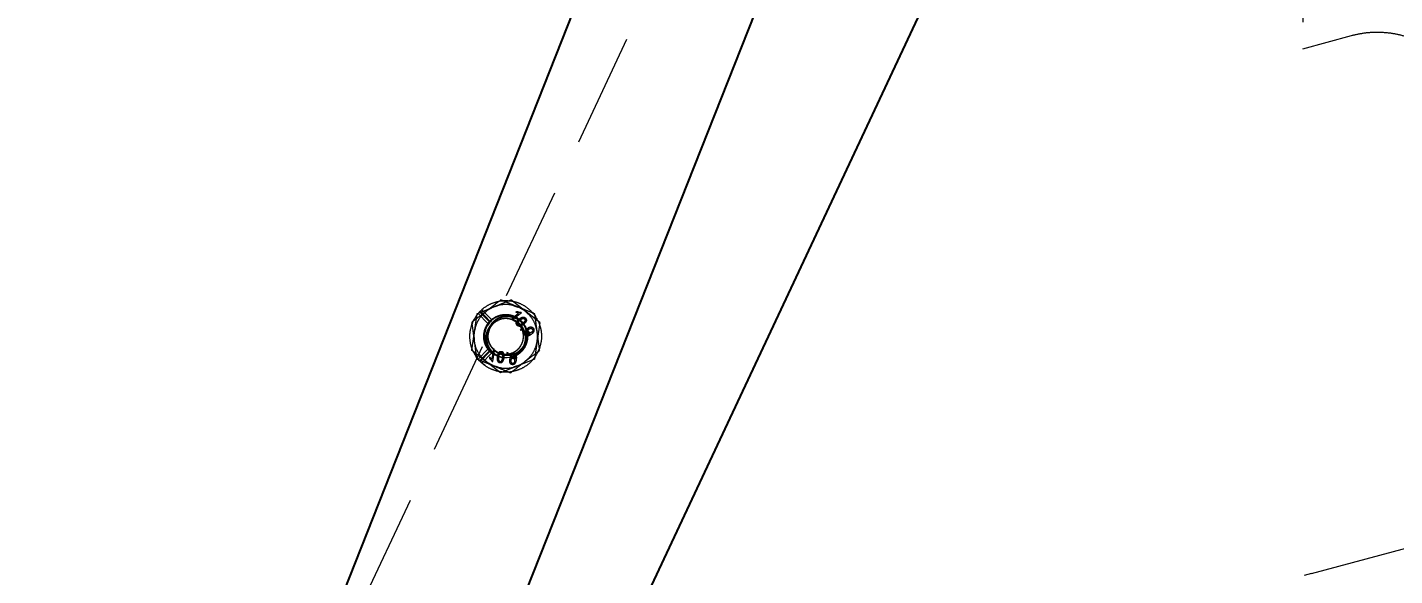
# Model space of a CAD drawing. Header units: millimetres. Extents: x 861 to 27901, y 673 to 17923.
# Drawn here: x 11227 to 11738, y 5999 to 6204 of the extents above; entities that cross this region are included whole.
import ezdxf

# ---------------------------------------------------------------- set-up
doc = ezdxf.new("R2010")
doc.units = ezdxf.units.MM
doc.header["$LTSCALE"] = 33.3
doc.linetypes.add('HIDDEN', pattern=[1.905, 1.27, -0.635])
doc.layers.add('CAPA_1', color=7, linetype='Continuous')
doc.styles.add('SLDTEXTSTYLE0', font='TXT', dxfattribs={"width": 0.75})
doc.dimstyles.new('SLDDIMSTYLE0', dxfattribs={"dimtxt": 66.6, "dimasz": 66.6, "dimexe": 0, "dimexo": 0.0625, "dimgap": 16.65, "dimtad": 2, "dimdec": 0, "dimlfac": 1.261261, "dimrnd": 1e-09, "dimzin": 12, "dimdsep": 46, "dimtxsty": 'SLDTEXTSTYLE0', "dimsah": 1, "dimcen": 0.09, "dimadec": 0, "dimazin": 3, "dimtfac": 1, "dimtdec": 0, "dimtofl": 0, "dimtmove": 0, "dimatfit": 3, "dimfxl": 1, "dimfrac": 2, "dimtolj": 1, "dimtzin": 12, "dimarcsym": 0})

# ---------------------------------------------------------------- blocks, each defined once
blk = doc.blocks.new('_D_13')
at = {"layer": 'CAPA_1', "transparency": 16777216}
for p, q in [((9823.17, 6912.25), (14695.32, 6912.25)), ((14662.02, 6912.25), (14662.02, 5357.98)), ((14240.18, 5357.98), (14695.32, 5357.98))]:
    blk.add_line(p, q, dxfattribs=at)
for points in [[(14662.02, 6912.25), (14651.77, 6845.65), (14672.27, 6845.65)], [(14662.02, 5357.98), (14672.27, 5424.58), (14651.77, 5424.58)]]:
    blk.add_solid(points, dxfattribs=at)
at = {"layer": 'CAPA_1', "transparency": 16777216, "insert": (14576.17, 6036.69), "char_height": 66.6, "attachment_point": 1, "rotation": 90, "style": 'SLDTEXTSTYLE0'}
blk.add_mtext('1960', dxfattribs=at)

msp = doc.modelspace()

# ---------------------------------------------------------------- linework, layer by layer
at = {"color": 7, "linetype": 'Continuous', "lineweight": 25}
for p, q in [((11596.3, 6626.54), (11245.93, 5741.55)), ((11304.91, 5718.2), (11521.36, 6264.93)), ((11340.31, 5739.28), (11564.5, 6216.49))]:
    msp.add_line(p, q, dxfattribs=at)
at = {"color": 1, "linetype": 'HIDDEN', "lineweight": 18}
for p, q in [((11478.39, 6256.94), (11297.77, 5872.48)), ((11704.14, 6248.31), (11704.14, 6196.09)), ((11704.14, 6196.09), (11722.4, 6201.04)), ((11395.42, 6097.1), (11408.16, 6102.24)), ((11403.76, 6101.79), (11405.56, 6101.96)), ((11403.86, 6101.82), (11405.09, 6101.98)), ((11418.98, 6093.78), (11408.16, 6102.24)), ((11395.42, 6097.1), (11393.51, 6083.5)), ((11396.49, 6097.82), (11395.96, 6097.21)), ((11399.62, 6093.46), (11395.96, 6097.21)), ((11396.49, 6097.82), (11396.11, 6097.33)), ((11400.13, 6094.09), (11396.49, 6097.82)), ((11397.02, 6097.75), (11396.72, 6098.06)), ((11400.35, 6094.34), (11397.02, 6097.75)), ((11397.77, 6098.95), (11397.3, 6098.61)), ((11397.3, 6098.61), (11400.94, 6094.89)), ((11399.04, 6098.1), (11397.93, 6097.01)), ((11401.79, 6099.67), (11400.38, 6098.88)), ((11401.79, 6099.67), (11403.23, 6100.04)), ((11408.56, 6095.37), (11411.08, 6097.31)), ((11412.11, 6097.44), (11408.88, 6094.96)), ((11409.34, 6100.02), (11410.83, 6099.6)), ((11410.03, 6097.69), (11410.41, 6097.98)), ((11411.08, 6097.31), (11410.03, 6097.69)), ((11411.9, 6097.71), (11412.11, 6097.44)), ((11413.57, 6098.01), (11414.61, 6096.95)), ((11416.08, 6097.65), (11417.23, 6096.27)), ((11416.46, 6097.29), (11417.22, 6096.3)), ((11393.5, 6092.53), (11393.9, 6093.79)), ((11393.64, 6093.16), (11394.12, 6094.32)), ((11394, 6094.04), (11394.45, 6094.85)), ((11394.86, 6091.74), (11394.46, 6090.3)), ((11400.48, 6094.44), (11400.35, 6094.34)), ((11400.94, 6094.89), (11401.07, 6094.98)), ((11403.7, 6094.76), (11403.85, 6094.84)), ((11408.88, 6094.96), (11408.56, 6095.37)), ((11418.98, 6093.78), (11417.06, 6080.18)), ((11417.64, 6091.65), (11418.03, 6090.15)), ((11394.84, 6085.63), (11394.45, 6087.14)), ((11399.71, 6087.51), (11399.67, 6087.66)), ((11411.75, 6091.23), (11412.16, 6091.55)), ((11412.07, 6090.82), (11411.75, 6091.23)), ((11412.48, 6091.14), (11412.07, 6090.82)), ((11412.16, 6091.55), (11412.48, 6091.14)), ((11413.36, 6090.76), (11413.72, 6090.38)), ((11413.92, 6086.82), (11414.09, 6087.53)), ((11415.28, 6089.67), (11415.36, 6089.73)), ((11418.02, 6086.98), (11417.62, 6085.55)), ((11404.32, 6075.04), (11393.51, 6083.5)), ((11399.62, 6083.82), (11395.96, 6080.07)), ((11400.13, 6083.19), (11396.49, 6079.47)), ((11400.35, 6082.95), (11396.72, 6079.23)), ((11397.3, 6078.67), (11400.94, 6082.4)), ((11399.42, 6084.15), (11400.13, 6083.19)), ((11399.62, 6083.82), (11400.13, 6083.19)), ((11400.48, 6082.84), (11399.86, 6083.56)), ((11400.35, 6082.95), (11400.94, 6082.4)), ((11401.22, 6084.32), (11400.78, 6084.91)), ((11400.94, 6082.4), (11401.26, 6082.18)), ((11401.53, 6083.3), (11401.09, 6080.16)), ((11401.93, 6083.76), (11401.34, 6084.28)), ((11402.3, 6083.29), (11401.41, 6084.21)), ((11401.48, 6079.19), (11402.05, 6083.23)), ((11402.05, 6083.23), (11401.53, 6083.3)), ((11402.3, 6083.29), (11401.92, 6083.63)), ((11406.7, 6082.57), (11406.63, 6082.05)), ((11407.22, 6082.5), (11406.7, 6082.57)), ((11407.15, 6081.98), (11407.22, 6082.5)), ((11407.91, 6081.4), (11408.42, 6081.27)), ((11411.04, 6082.34), (11411.61, 6082.86)), ((11418.68, 6083.74), (11418.04, 6082.44)), ((11418.84, 6084.12), (11418.37, 6082.97)), ((11418.96, 6084.65), (11418.77, 6083.94)), ((11396.49, 6079.47), (11395.13, 6081.23)), ((11395.96, 6080.07), (11395.26, 6080.98)), ((11395.86, 6080.28), (11396.79, 6079.17)), ((11396.49, 6079.47), (11395.96, 6080.07)), ((11396.72, 6079.23), (11397.3, 6078.67)), ((11398.39, 6077.87), (11397.3, 6078.67)), ((11398.91, 6079.27), (11397.87, 6080.34)), ((11400.24, 6080.88), (11400.18, 6080.41)), ((11401.09, 6080.16), (11400.24, 6080.88)), ((11401.15, 6079.24), (11401.48, 6079.19)), ((11403.14, 6077.26), (11401.65, 6077.68)), ((11417.06, 6080.18), (11404.32, 6075.04)), ((11410.69, 6077.61), (11409.25, 6077.24)), ((11409.81, 6080.27), (11409.79, 6080.17)), ((11414.55, 6080.27), (11413.44, 6079.19)), ((11408.95, 6075.57), (11407.13, 6075.31)), ((11408.62, 6075.47), (11407.39, 6075.3)), ((11707.43, 6000.04), (11771.76, 6017.27)), ((11707.43, 6000.04), (11704.62, 5999.28)), ((11707.43, 6000.04), (11707.43, 6000.04))]:
    msp.add_line(p, q, dxfattribs=at)
msp.add_arc((11406.24, 6088.64), 7.93, 37.5876, 307.5876, dxfattribs=at)
for points in [[(11722.4, 6201.04), (11723.95, 6201.4), (11727.06, 6202.12), (11731.85, 6202.42), (11736.63, 6202.12), (11741.34, 6201.2), (11745.88, 6199.67), (11750.19, 6197.55), (11754.18, 6194.89), (11757.78, 6191.74), (11760.95, 6188.14), (11763.61, 6184.15), (11765.76, 6179.86), (11766.71, 6176.81), (11767.18, 6175.29)], [(11405.09, 6101.98), (11406.16, 6102), (11408.29, 6102.03), (11411.39, 6101.12), (11414.22, 6099.59), (11415.71, 6098.06), (11416.46, 6097.29)], [(11394.12, 6094.32), (11394.63, 6095.25), (11395.67, 6097.12), (11398.01, 6099.34), (11400.75, 6101.03), (11402.82, 6101.55), (11403.86, 6101.82)], [(11398.99, 6098.07), (11398.21, 6097.37), (11396.66, 6095.98), (11395.14, 6093.22), (11394.27, 6090.19), (11394.39, 6088.11), (11394.45, 6087.07)], [(11399.62, 6083.82), (11399.33, 6084.26), (11398.76, 6085.14), (11398.25, 6086.64), (11398.01, 6088.2), (11398.08, 6089.78), (11398.45, 6091.32), (11399.1, 6092.76), (11400.02, 6094.04), (11401.16, 6095.13), (11402.49, 6095.98), (11403.96, 6096.56), (11405.51, 6096.85), (11407.09, 6096.84), (11408.64, 6096.52), (11410.1, 6095.92), (11411.42, 6095.05), (11412.55, 6093.94), (11413.44, 6092.64), (11414.08, 6091.2), (11414.42, 6089.65), (11414.46, 6088.07), (11414.2, 6086.52), (11413.65, 6085.04), (11412.83, 6083.69), (11411.76, 6082.52), (11410.49, 6081.58), (11409.07, 6080.9), (11407.54, 6080.5), (11405.96, 6080.41), (11404.39, 6080.61), (11402.9, 6081.11), (11401.51, 6081.88), (11400.74, 6082.59), (11400.35, 6082.95)], [(11410.77, 6099.64), (11409.78, 6099.96), (11407.8, 6100.61), (11404.65, 6100.55), (11401.6, 6099.78), (11399.86, 6098.64), (11398.99, 6098.07)], [(11418.03, 6090.21), (11417.81, 6091.23), (11417.38, 6093.27), (11415.76, 6095.97), (11413.57, 6098.23), (11411.7, 6099.17), (11410.77, 6099.64)], [(11395.26, 6080.98), (11394.71, 6081.89), (11393.61, 6083.72), (11392.86, 6086.86), (11392.77, 6090.08), (11393.35, 6092.14), (11393.64, 6093.16)], [(11400.98, 6084.59), (11400.53, 6085.34), (11399.62, 6086.84), (11399.49, 6089.53), (11400.33, 6092.04), (11402.08, 6094.04), (11404.47, 6095.22), (11407.12, 6095.4), (11409.64, 6094.55), (11411.64, 6092.8), (11412.82, 6090.42), (11413, 6087.76), (11412.15, 6085.24), (11410.4, 6083.24), (11408.01, 6082.06), (11405.37, 6081.89), (11402.81, 6082.71), (11401.59, 6083.96), (11400.98, 6084.59)], [(11412.52, 6093.48), (11412.82, 6093.05), (11413.4, 6092.19), (11413.94, 6090.72), (11414.2, 6089.18), (11414.15, 6087.61), (11413.8, 6086.09), (11413.15, 6084.67), (11412.26, 6083.38), (11411.47, 6082.7), (11411.08, 6082.36)], [(11412.52, 6093.48), (11412.82, 6093.05), (11413.41, 6092.19), (11413.94, 6090.71), (11414.22, 6089.16), (11414.14, 6088.12), (11414.1, 6087.6)], [(11417.22, 6096.3), (11417.77, 6095.39), (11418.87, 6093.56), (11419.62, 6090.42), (11419.71, 6087.2), (11419.13, 6085.15), (11418.84, 6084.12)], [(11401.71, 6077.65), (11400.78, 6078.12), (11398.92, 6079.05), (11396.72, 6081.31), (11395.1, 6084.01), (11394.67, 6086.05), (11394.45, 6087.07)], [(11400.98, 6084.59), (11400.73, 6084.95), (11400.24, 6085.67), (11399.79, 6086.91), (11399.56, 6088.21), (11399.62, 6089.08), (11399.66, 6089.51)], [(11413.49, 6079.22), (11414.27, 6079.91), (11415.82, 6081.3), (11417.35, 6084.06), (11418.21, 6087.09), (11418.09, 6089.17), (11418.03, 6090.21)], [(11418.37, 6082.97), (11417.85, 6082.03), (11416.81, 6080.17), (11414.47, 6077.94), (11411.73, 6076.25), (11409.66, 6075.73), (11408.62, 6075.47)], [(11407.39, 6075.3), (11406.41, 6075.28), (11404.45, 6075.24), (11401.59, 6075.99), (11398.92, 6077.27), (11397.46, 6078.57), (11396.72, 6079.23)], [(11401.71, 6077.65), (11402.7, 6077.32), (11404.68, 6076.68), (11407.83, 6076.73), (11410.88, 6077.5), (11412.62, 6078.65), (11413.49, 6079.22)]]:
    msp.add_open_spline(points, degree=3, dxfattribs=at)
for points, knots in [([(11404.43, 6102.25), (11403.48, 6101.52), (11401.69, 6100.15), (11399.85, 6098.73), (11398.99, 6098.07)], [0, 0, 0, 0, 0.532771, 1, 1, 1, 1]), ([(11410.77, 6099.64), (11409.77, 6100.05), (11407.62, 6100.94), (11405.54, 6101.8), (11404.43, 6102.25)], [0, 0, 0, 0, 0.467229, 1, 1, 1, 1]), ([(11398.99, 6098.07), (11398.12, 6097.4), (11396.28, 6095.98), (11394.5, 6094.61), (11393.54, 6093.88)], [0, 0, 0, 0, 0.467229, 1, 1, 1, 1]), ([(11410.41, 6097.98), (11410.65, 6097.88), (11411.13, 6097.67), (11411.65, 6097.7), (11411.9, 6097.71)], [0, 0, 0, 0, 0.5008657, 1, 1, 1, 1]), ([(11417.12, 6097.02), (11416.01, 6097.48), (11413.93, 6098.33), (11411.78, 6099.22), (11410.77, 6099.64)], [0, 0, 0, 0, 0.532771, 1, 1, 1, 1]), ([(11418.03, 6090.21), (11417.89, 6091.29), (11417.58, 6093.6), (11417.28, 6095.83), (11417.12, 6097.02)], [0, 0, 0, 0, 0.467229, 1, 1, 1, 1]), ([(11393.54, 6093.88), (11393.7, 6092.69), (11394, 6090.45), (11394.31, 6088.15), (11394.45, 6087.07)], [0, 0, 0, 0, 0.532771, 1, 1, 1, 1]), ([(11403, 6081.4), (11402.25, 6081.91), (11400.98, 6082.76), (11399.63, 6084.7), (11398.88, 6086.88), (11398.89, 6089.44), (11399.8, 6091.83), (11401.35, 6093.73), (11402.77, 6094.34), (11403.41, 6094.61)], [0, 0, 0, 0, 0.1631928, 0.2723545, 0.4212859, 0.5730628, 0.7238145, 0.8765459, 1, 1, 1, 1]), ([(11402.24, 6093.94), (11401.86, 6093.67), (11401.11, 6093.12), (11400.04, 6091.82), (11399.24, 6090.07), (11398.97, 6087.93), (11399.33, 6085.85), (11400.24, 6083.95), (11401.66, 6082.39), (11403.34, 6081.29), (11404.57, 6080.95), (11405.13, 6080.79)], [0, 0, 0, 0, 0.081677, 0.161349, 0.291035, 0.413148, 0.534221, 0.654765, 0.776346, 0.898839, 1, 1, 1, 1]), ([(11410.94, 6095.03), (11410.12, 6095.44), (11408.76, 6096.12), (11406.4, 6096.33), (11404.14, 6095.91), (11401.92, 6094.64), (11400.31, 6092.67), (11399.47, 6090.68), (11399.58, 6089.44), (11399.62, 6089.05)], [0, 0, 0, 0, 0.172479, 0.287853, 0.445259, 0.605673, 0.765003, 0.926425, 1, 1, 1, 1]), ([(11399.66, 6089.51), (11399.71, 6089.98), (11399.81, 6090.9), (11400.42, 6092.46), (11401.54, 6094.03), (11403.28, 6095.32), (11405.26, 6096.03), (11407.36, 6096.17), (11409.41, 6095.71), (11411.2, 6094.79), (11412.11, 6093.89), (11412.52, 6093.48)], [0, 0, 0, 0, 0.081677, 0.16135, 0.291036, 0.413148, 0.534221, 0.654765, 0.776346, 0.898839, 1, 1, 1, 1]), ([(11400.98, 6084.59), (11401.17, 6084.36), (11401.66, 6083.77), (11402.37, 6083.22), (11403.02, 6082.83), (11403.48, 6082.59), (11404.06, 6082.36), (11404.5, 6082.23), (11404.74, 6082.17), (11404.74, 6082.17), (11404.74, 6082.17), (11404.74, 6082.17), (11404.74, 6082.17), (11404.75, 6082.17), (11404.75, 6082.17), (11404.77, 6082.17), (11404.8, 6082.16), (11404.87, 6082.14), (11405.08, 6082.1), (11405.79, 6081.99), (11406.6, 6081.98), (11407.39, 6082.1), (11407.84, 6082.19), (11408.35, 6082.34), (11408.8, 6082.51), (11409.07, 6082.63), (11409.34, 6082.76), (11409.68, 6082.95), (11410.16, 6083.27), (11410.61, 6083.63), (11411, 6084), (11411.38, 6084.42), (11411.77, 6084.94), (11412.07, 6085.45), (11412.24, 6085.79), (11412.36, 6086.06), (11412.51, 6086.43), (11412.68, 6086.97), (11412.8, 6087.53), (11412.87, 6088.13), (11412.89, 6088.73), (11412.86, 6089.28), (11412.79, 6089.76), (11412.72, 6090.1), (11412.67, 6090.3), (11412.61, 6090.55), (11412.49, 6090.92), (11412.28, 6091.41), (11412.07, 6091.84), (11411.85, 6092.2), (11411.51, 6092.71), (11410.96, 6093.35), (11410.17, 6094.03), (11409.39, 6094.51), (11408.65, 6094.84), (11407.96, 6095.07), (11407.25, 6095.22), (11406.54, 6095.29), (11405.31, 6095.28), (11403.55, 6094.86), (11401.62, 6093.59), (11400.18, 6091.74), (11399.83, 6090.26), (11399.66, 6089.51)], [0, 0, 0, 0, 0.025018, 0.062505, 0.073457, 0.087536, 0.104741, 0.12507, 0.12508, 0.125088, 0.125103, 0.125129, 0.125176, 0.125264, 0.125429, 0.125753, 0.126422, 0.127908, 0.131491, 0.144058, 0.187539, 0.197474, 0.209566, 0.225509, 0.240805, 0.248969, 0.250106, 0.265748, 0.281391, 0.297034, 0.312676, 0.325838, 0.344007, 0.365974, 0.374124, 0.375253, 0.390902, 0.40655, 0.422199, 0.437847, 0.456199, 0.471384, 0.483402, 0.495485, 0.499868, 0.500438, 0.516867, 0.531646, 0.544773, 0.556248, 0.566071, 0.595236, 0.625559, 0.651348, 0.670843, 0.691621, 0.711565, 0.729805, 0.750654, 0.81299, 0.875327, 0.937663, 1, 1, 1, 1]), ([(11411.02, 6082.32), (11411.3, 6082.58), (11411.85, 6083.1), (11412.46, 6083.95), (11412.94, 6084.79), (11413.31, 6085.68), (11413.65, 6086.94), (11413.72, 6088.1), (11413.63, 6089.04), (11413.55, 6089.55), (11413.42, 6090.08), (11413.1, 6091.07), (11412.38, 6092.43), (11410.98, 6093.87), (11409.46, 6094.8), (11408.4, 6094.97), (11408.02, 6095.03)], [0, 0, 0, 0, 0.070127, 0.140266, 0.190666, 0.24917, 0.315663, 0.431317, 0.460356, 0.48942, 0.525509, 0.561123, 0.680962, 0.804421, 0.928982, 1, 1, 1, 1]), ([(11408.95, 6094.7), (11409.37, 6094.53), (11410.21, 6094.18), (11411.65, 6093.07), (11412.98, 6091.27), (11413.58, 6089.01), (11413.51, 6086.71), (11412.81, 6084.66), (11411.32, 6082.58), (11409.91, 6081.74), (11409.09, 6081.24)], [0, 0, 0, 0, 0.079497, 0.158991, 0.315135, 0.461945, 0.560322, 0.714796, 0.834185, 1, 1, 1, 1]), ([(11410.43, 6092.86), (11410.34, 6093), (11410.2, 6093.22), (11410.16, 6093.52), (11410.17, 6093.69), (11410.18, 6093.78), (11410.19, 6093.82)], [0, 0, 0, 0, 0.498795, 0.749148, 0.874576, 1, 1, 1, 1]), ([(11410.43, 6092.86), (11410.34, 6093), (11410.2, 6093.22), (11410.15, 6093.56), (11410.18, 6093.73), (11410.19, 6093.82)], [0, 0, 0, 0, 0.499036, 0.74951, 1, 1, 1, 1]), ([(11410.19, 6093.82), (11410.24, 6093.95), (11410.35, 6094.22), (11410.71, 6094.68), (11411.05, 6094.96), (11411.27, 6095.15)], [0, 0, 0, 0, 0.249754, 0.499871, 1, 1, 1, 1]), ([(11412.86, 6093.08), (11412.68, 6092.94), (11412.3, 6092.67), (11411.77, 6092.43), (11411.31, 6092.37), (11410.97, 6092.42), (11410.66, 6092.6), (11410.51, 6092.77), (11410.43, 6092.86)], [0, 0, 0, 0, 0.250476, 0.500347, 0.625768, 0.750176, 0.87497, 1, 1, 1, 1]), ([(11412.86, 6093.08), (11412.68, 6092.94), (11412.3, 6092.67), (11411.77, 6092.43), (11411.31, 6092.37), (11410.97, 6092.42), (11410.66, 6092.6), (11410.51, 6092.77), (11410.43, 6092.86)], [0, 0, 0, 0, 0.250472, 0.500339, 0.626188, 0.75018, 0.874972, 1, 1, 1, 1]), ([(11410.81, 6093.14), (11410.76, 6093.22), (11410.67, 6093.36), (11410.67, 6093.61), (11410.72, 6093.86), (11411, 6094.27), (11411.33, 6094.53), (11411.59, 6094.74)], [0, 0, 0, 0, 0.124696, 0.249462, 0.374432, 0.499637, 1, 1, 1, 1]), ([(11412.55, 6093.5), (11412.28, 6093.3), (11411.95, 6093.05), (11411.47, 6092.88), (11411.22, 6092.89), (11410.98, 6092.96), (11410.86, 6093.08), (11410.81, 6093.14)], [0, 0, 0, 0, 0.50041, 0.625613, 0.75058, 0.875344, 1, 1, 1, 1]), ([(11411.27, 6095.15), (11411.46, 6095.28), (11411.83, 6095.56), (11412.37, 6095.8), (11412.83, 6095.86), (11413.17, 6095.8), (11413.47, 6095.64), (11413.63, 6095.46), (11413.7, 6095.37)], [0, 0, 0, 0, 0.2504817, 0.5003456, 0.6317049, 0.7502211, 0.8749867, 1, 1, 1, 1]), ([(11411.27, 6095.15), (11411.46, 6095.28), (11411.83, 6095.56), (11412.37, 6095.8), (11412.83, 6095.86), (11413.17, 6095.8), (11413.47, 6095.64), (11413.63, 6095.46), (11413.7, 6095.37)], [0, 0, 0, 0, 0.250482, 0.500345, 0.631866, 0.750221, 0.874987, 1, 1, 1, 1]), ([(11411.59, 6094.74), (11411.77, 6094.87), (11412.04, 6095.07), (11412.44, 6095.28), (11412.66, 6095.33), (11412.77, 6095.35)], [0, 0, 0, 0, 0.5003723, 0.7505151, 1, 1, 1, 1]), ([(11413.33, 6095.09), (11413.37, 6095.02), (11413.46, 6094.88), (11413.47, 6094.62), (11413.41, 6094.38), (11413.14, 6093.96), (11412.81, 6093.7), (11412.55, 6093.5)], [0, 0, 0, 0, 0.124745, 0.249484, 0.374471, 0.499648, 1, 1, 1, 1]), ([(11412.77, 6095.35), (11412.83, 6095.35), (11412.93, 6095.34), (11413.09, 6095.3), (11413.22, 6095.21), (11413.29, 6095.13), (11413.33, 6095.09)], [0, 0, 0, 0, 0.250158, 0.500156, 0.750032, 1, 1, 1, 1]), ([(11412.77, 6095.35), (11412.83, 6095.35), (11412.93, 6095.34), (11413.09, 6095.3), (11413.2, 6095.23), (11413.28, 6095.15), (11413.31, 6095.11), (11413.33, 6095.09)], [0, 0, 0, 0, 0.250055, 0.499949, 0.749722, 0.874857, 1, 1, 1, 1]), ([(11413.7, 6095.37), (11413.77, 6095.28), (11413.9, 6095.09), (11413.98, 6094.75), (11413.95, 6094.39), (11413.66, 6093.76), (11413.22, 6093.38), (11412.86, 6093.08)], [0, 0, 0, 0, 0.125373, 0.250644, 0.375698, 0.501113, 1, 1, 1, 1]), ([(11414.37, 6090.14), (11414.32, 6090.21), (11414.23, 6090.35), (11414.15, 6090.58), (11414.13, 6090.82), (11414.15, 6091.07), (11414.23, 6091.3), (11414.39, 6091.59), (11414.58, 6091.75), (11414.7, 6091.86)], [0, 0, 0, 0, 0.125074, 0.250064, 0.373261, 0.500199, 0.624296, 0.750369, 1, 1, 1, 1]), ([(11414.37, 6090.14), (11414.34, 6090.18), (11414.3, 6090.24), (11414.22, 6090.39), (11414.15, 6090.58), (11414.13, 6090.82), (11414.15, 6091.07), (11414.23, 6091.3), (11414.39, 6091.59), (11414.58, 6091.75), (11414.7, 6091.86)], [0, 0, 0, 0, 0.062611, 0.125226, 0.250194, 0.373586, 0.500286, 0.62458, 0.750412, 1, 1, 1, 1]), ([(11414.7, 6091.86), (11414.84, 6091.96), (11415.06, 6092.1), (11415.4, 6092.18), (11415.66, 6092.19), (11415.91, 6092.14), (11416.24, 6092.01), (11416.41, 6091.82), (11416.53, 6091.7)], [0, 0, 0, 0, 0.249869, 0.376454, 0.500348, 0.627239, 0.750824, 1, 1, 1, 1]), ([(11414.7, 6091.86), (11414.84, 6091.96), (11415.06, 6092.1), (11415.4, 6092.18), (11415.66, 6092.19), (11415.91, 6092.14), (11416.24, 6092.01), (11416.41, 6091.82), (11416.53, 6091.7)], [0, 0, 0, 0, 0.249869, 0.376654, 0.500348, 0.627459, 0.750824, 1, 1, 1, 1]), ([(11415, 6091.43), (11415.09, 6091.49), (11415.28, 6091.62), (11415.57, 6091.66), (11415.8, 6091.63), (11416.01, 6091.55), (11416.13, 6091.43), (11416.21, 6091.35)], [0, 0, 0, 0, 0.25025, 0.499842, 0.629576, 0.750665, 1, 1, 1, 1]), ([(11415, 6091.43), (11415.09, 6091.49), (11415.28, 6091.62), (11415.57, 6091.66), (11415.8, 6091.63), (11416.01, 6091.55), (11416.13, 6091.43), (11416.21, 6091.35)], [0, 0, 0, 0, 0.2502502, 0.4998414, 0.6292884, 0.7506655, 1, 1, 1, 1]), ([(11416.53, 6091.7), (11416.6, 6091.6), (11416.72, 6091.41), (11416.8, 6091.08), (11416.8, 6090.74), (11416.68, 6090.31), (11416.34, 6089.85), (11415.99, 6089.56), (11415.82, 6089.42)], [0, 0, 0, 0, 0.1250636, 0.2500896, 0.37511, 0.5001694, 0.749441, 1, 1, 1, 1]), ([(11394.45, 6087.07), (11394.6, 6085.99), (11394.9, 6083.69), (11395.2, 6081.45), (11395.36, 6080.27)], [0, 0, 0, 0, 0.467229, 1, 1, 1, 1]), ([(11414.1, 6087.6), (11414.01, 6087.23), (11413.83, 6086.49), (11413.39, 6085.55), (11412.89, 6084.71), (11412.31, 6083.96), (11411.37, 6083.04), (11410.4, 6082.4), (11409.54, 6082.02), (11409.06, 6081.84), (11408.53, 6081.69), (11407.51, 6081.47), (11405.98, 6081.43), (11404.03, 6081.94), (11402.24, 6082.98), (11401.4, 6084.05), (11400.98, 6084.59)], [0, 0, 0, 0, 0.066556, 0.133122, 0.180956, 0.23648, 0.299587, 0.409351, 0.436911, 0.464495, 0.498747, 0.532548, 0.646284, 0.763454, 0.881671, 1, 1, 1, 1]), ([(11402.3, 6083.29), (11402.66, 6083.01), (11403.38, 6082.46), (11405.05, 6081.75), (11407.28, 6081.48), (11409.54, 6082.08), (11411.51, 6083.27), (11412.95, 6084.89), (11414.02, 6087.21), (11414.06, 6088.86), (11414.08, 6089.81)], [0, 0, 0, 0, 0.079497, 0.158991, 0.315135, 0.461945, 0.560322, 0.714796, 0.834185, 1, 1, 1, 1]), ([(11411.08, 6082.36), (11411.35, 6082.59), (11411.71, 6082.89), (11412.07, 6083.26), (11412.29, 6083.51), (11412.54, 6083.82), (11412.84, 6084.24), (11413.29, 6084.97), (11413.81, 6086.07), (11414, 6087.09), (11414.1, 6087.6)], [0, 0, 0, 0, 0.174168, 0.224334, 0.249848, 0.333258, 0.41667, 0.500084, 0.750043, 1, 1, 1, 1]), ([(11413.22, 6089.24), (11413.14, 6089.35), (11413.02, 6089.53), (11412.96, 6089.81), (11412.96, 6090.1), (11413.08, 6090.45), (11413.27, 6090.66), (11413.36, 6090.76)], [0, 0, 0, 0, 0.249859, 0.375718, 0.500481, 0.749846, 1, 1, 1, 1]), ([(11413.22, 6089.24), (11413.14, 6089.35), (11413.02, 6089.53), (11412.96, 6089.81), (11412.96, 6090.1), (11413.08, 6090.45), (11413.27, 6090.66), (11413.36, 6090.76)], [0, 0, 0, 0, 0.249859, 0.375956, 0.500482, 0.749847, 1, 1, 1, 1]), ([(11415.82, 6089.42), (11415.62, 6089.28), (11415.22, 6088.99), (11414.65, 6088.74), (11414.15, 6088.71), (11413.79, 6088.78), (11413.47, 6088.96), (11413.3, 6089.14), (11413.22, 6089.24)], [0, 0, 0, 0, 0.250485, 0.500119, 0.627899, 0.750092, 0.874994, 1, 1, 1, 1]), ([(11415.82, 6089.42), (11415.62, 6089.28), (11415.22, 6088.99), (11414.65, 6088.74), (11414.15, 6088.71), (11413.79, 6088.78), (11413.47, 6088.96), (11413.3, 6089.14), (11413.22, 6089.24)], [0, 0, 0, 0, 0.250485, 0.500118, 0.62804, 0.750092, 0.874994, 1, 1, 1, 1]), ([(11413.72, 6090.38), (11413.66, 6090.31), (11413.56, 6090.19), (11413.48, 6089.99), (11413.47, 6089.84), (11413.49, 6089.72), (11413.54, 6089.6), (11413.59, 6089.53), (11413.61, 6089.5)], [0, 0, 0, 0, 0.276477, 0.499318, 0.623718, 0.749496, 0.874756, 1, 1, 1, 1]), ([(11413.72, 6090.38), (11413.66, 6090.31), (11413.56, 6090.19), (11413.48, 6089.99), (11413.47, 6089.84), (11413.5, 6089.67), (11413.57, 6089.57), (11413.61, 6089.5)], [0, 0, 0, 0, 0.277074, 0.499914, 0.624834, 0.750381, 1, 1, 1, 1]), ([(11413.61, 6089.5), (11413.66, 6089.44), (11413.77, 6089.33), (11413.98, 6089.22), (11414.22, 6089.18), (11414.68, 6089.29), (11415.01, 6089.5), (11415.28, 6089.67)], [0, 0, 0, 0, 0.125207, 0.25031, 0.375339, 0.50062, 1, 1, 1, 1]), ([(11415.36, 6089.73), (11415.26, 6089.73), (11415.08, 6089.72), (11414.81, 6089.8), (11414.55, 6089.93), (11414.43, 6090.07), (11414.37, 6090.14)], [0, 0, 0, 0, 0.248943, 0.49945, 0.750285, 1, 1, 1, 1]), ([(11415.36, 6089.73), (11415.26, 6089.73), (11415.08, 6089.72), (11414.8, 6089.8), (11414.55, 6089.93), (11414.43, 6090.07), (11414.37, 6090.14)], [0, 0, 0, 0, 0.2495405, 0.5019797, 0.7513718, 1, 1, 1, 1]), ([(11414.84, 6090.3), (11414.78, 6090.39), (11414.69, 6090.53), (11414.65, 6090.74), (11414.66, 6090.9), (11414.7, 6091.06), (11414.8, 6091.25), (11414.92, 6091.36), (11415, 6091.43)], [0, 0, 0, 0, 0.249521, 0.373851, 0.499889, 0.624096, 0.750315, 1, 1, 1, 1]), ([(11414.84, 6090.3), (11414.78, 6090.39), (11414.69, 6090.53), (11414.65, 6090.74), (11414.66, 6090.9), (11414.7, 6091.06), (11414.8, 6091.25), (11414.92, 6091.36), (11415, 6091.43)], [0, 0, 0, 0, 0.24952, 0.373528, 0.499888, 0.62379, 0.750316, 1, 1, 1, 1]), ([(11415.98, 6090.21), (11415.89, 6090.15), (11415.76, 6090.06), (11415.55, 6090), (11415.38, 6089.99), (11415.22, 6090.02), (11415.02, 6090.1), (11414.91, 6090.22), (11414.84, 6090.3)], [0, 0, 0, 0, 0.2499765, 0.3782222, 0.5003423, 0.6274524, 0.7508111, 1, 1, 1, 1]), ([(11415.98, 6090.21), (11415.89, 6090.15), (11415.76, 6090.06), (11415.55, 6090), (11415.38, 6089.99), (11415.22, 6090.02), (11415.02, 6090.1), (11414.91, 6090.22), (11414.84, 6090.3)], [0, 0, 0, 0, 0.249977, 0.377915, 0.500342, 0.627106, 0.750811, 1, 1, 1, 1]), ([(11416.21, 6091.35), (11416.27, 6091.25), (11416.36, 6091.11), (11416.38, 6090.89), (11416.36, 6090.73), (11416.3, 6090.58), (11416.19, 6090.39), (11416.07, 6090.28), (11415.98, 6090.21)], [0, 0, 0, 0, 0.249017, 0.372138, 0.499365, 0.623562, 0.749893, 1, 1, 1, 1]), ([(11416.21, 6091.35), (11416.27, 6091.25), (11416.36, 6091.11), (11416.38, 6090.89), (11416.36, 6090.73), (11416.3, 6090.58), (11416.19, 6090.39), (11416.07, 6090.28), (11415.98, 6090.21)], [0, 0, 0, 0, 0.249017, 0.371845, 0.499365, 0.623226, 0.749892, 1, 1, 1, 1]), ([(11418.94, 6083.41), (11418.78, 6084.6), (11418.48, 6086.83), (11418.17, 6089.13), (11418.03, 6090.21)], [0, 0, 0, 0, 0.532771, 1, 1, 1, 1]), ([(11403.69, 6082.65), (11403.59, 6082.54), (11403.41, 6082.31), (11403.19, 6081.77), (11403.11, 6081.34), (11403.06, 6081.06)], [0, 0, 0, 0, 0.249754, 0.499871, 1, 1, 1, 1]), ([(11404.58, 6082.45), (11404.49, 6082.45), (11404.33, 6082.46), (11404.1, 6082.34), (11403.92, 6082.17), (11403.69, 6081.72), (11403.63, 6081.31), (11403.58, 6080.98)], [0, 0, 0, 0, 0.124696, 0.249462, 0.374432, 0.499637, 1, 1, 1, 1]), ([(11404.64, 6082.91), (11404.47, 6082.92), (11404.21, 6082.94), (11403.89, 6082.81), (11403.75, 6082.71), (11403.69, 6082.65)], [0, 0, 0, 0, 0.4990363, 0.7495102, 1, 1, 1, 1]), ([(11404.64, 6082.91), (11404.47, 6082.92), (11404.21, 6082.94), (11403.93, 6082.82), (11403.78, 6082.74), (11403.72, 6082.68), (11403.69, 6082.65)], [0, 0, 0, 0, 0.498795, 0.749148, 0.874576, 1, 1, 1, 1]), ([(11405.13, 6080.76), (11405.17, 6081.09), (11405.22, 6081.51), (11405.13, 6082), (11405, 6082.21), (11404.82, 6082.39), (11404.66, 6082.43), (11404.58, 6082.45)], [0, 0, 0, 0, 0.5004095, 0.6256126, 0.7505797, 0.8753437, 1, 1, 1, 1]), ([(11405.65, 6080.69), (11405.67, 6080.92), (11405.72, 6081.38), (11405.67, 6081.96), (11405.5, 6082.39), (11405.28, 6082.66), (11404.98, 6082.85), (11404.76, 6082.89), (11404.64, 6082.91)], [0, 0, 0, 0, 0.250476, 0.500347, 0.625768, 0.750176, 0.87497, 1, 1, 1, 1]), ([(11405.65, 6080.69), (11405.67, 6080.92), (11405.72, 6081.38), (11405.67, 6081.96), (11405.5, 6082.39), (11405.28, 6082.66), (11404.98, 6082.85), (11404.76, 6082.89), (11404.64, 6082.91)], [0, 0, 0, 0, 0.250472, 0.500339, 0.626188, 0.75018, 0.874972, 1, 1, 1, 1]), ([(11409.17, 6082.28), (11409.03, 6082.29), (11408.81, 6082.3), (11408.54, 6082.21), (11408.29, 6082.07), (11408.04, 6081.8), (11407.95, 6081.53), (11407.91, 6081.4)], [0, 0, 0, 0, 0.249859, 0.375956, 0.500482, 0.749847, 1, 1, 1, 1]), ([(11409.17, 6082.28), (11409.03, 6082.29), (11408.81, 6082.3), (11408.54, 6082.21), (11408.29, 6082.07), (11408.04, 6081.8), (11407.95, 6081.53), (11407.91, 6081.4)], [0, 0, 0, 0, 0.249859, 0.375718, 0.500481, 0.749846, 1, 1, 1, 1]), ([(11408.42, 6081.27), (11408.45, 6081.36), (11408.51, 6081.51), (11408.64, 6081.68), (11408.77, 6081.76), (11408.92, 6081.82), (11409.05, 6081.81), (11409.13, 6081.81)], [0, 0, 0, 0, 0.277074, 0.499914, 0.624834, 0.750381, 1, 1, 1, 1]), ([(11408.42, 6081.27), (11408.45, 6081.36), (11408.51, 6081.51), (11408.64, 6081.68), (11408.77, 6081.76), (11408.88, 6081.8), (11409.01, 6081.82), (11409.09, 6081.81), (11409.13, 6081.81)], [0, 0, 0, 0, 0.276477, 0.499318, 0.623718, 0.749496, 0.874756, 1, 1, 1, 1]), ([(11409.13, 6081.81), (11409.21, 6081.79), (11409.36, 6081.76), (11409.56, 6081.62), (11409.71, 6081.43), (11409.84, 6080.98), (11409.82, 6080.59), (11409.81, 6080.27)], [0, 0, 0, 0, 0.125207, 0.25031, 0.375339, 0.50062, 1, 1, 1, 1]), ([(11410.28, 6079.93), (11410.31, 6080.17), (11410.37, 6080.66), (11410.3, 6081.28), (11410.09, 6081.73), (11409.84, 6082), (11409.53, 6082.2), (11409.29, 6082.25), (11409.17, 6082.28)], [0, 0, 0, 0, 0.250485, 0.500118, 0.62804, 0.750092, 0.874994, 1, 1, 1, 1]), ([(11410.28, 6079.93), (11410.31, 6080.17), (11410.37, 6080.66), (11410.3, 6081.28), (11410.09, 6081.73), (11409.84, 6082), (11409.53, 6082.2), (11409.29, 6082.25), (11409.17, 6082.28)], [0, 0, 0, 0, 0.2504849, 0.5001185, 0.6278992, 0.7500924, 0.8749937, 1, 1, 1, 1]), ([(11413.49, 6079.22), (11414.36, 6079.88), (11416.2, 6081.3), (11417.98, 6082.67), (11418.94, 6083.41)], [0, 0, 0, 0, 0.467229, 1, 1, 1, 1]), ([(11395.36, 6080.27), (11396.47, 6079.81), (11398.55, 6078.95), (11400.7, 6078.06), (11401.71, 6077.65)], [0, 0, 0, 0, 0.532771, 1, 1, 1, 1]), ([(11400.18, 6080.41), (11400.38, 6080.25), (11400.8, 6079.94), (11401.03, 6079.47), (11401.15, 6079.24)], [0, 0, 0, 0, 0.500866, 1, 1, 1, 1]), ([(11401.71, 6077.65), (11402.71, 6077.23), (11404.86, 6076.35), (11406.94, 6075.49), (11408.05, 6075.03)], [0, 0, 0, 0, 0.467229, 1, 1, 1, 1]), ([(11403.06, 6081.06), (11403.04, 6080.83), (11402.98, 6080.37), (11403.03, 6079.78), (11403.21, 6079.35), (11403.43, 6079.08), (11403.73, 6078.9), (11403.95, 6078.85), (11404.07, 6078.83)], [0, 0, 0, 0, 0.250482, 0.500346, 0.631705, 0.750221, 0.874987, 1, 1, 1, 1]), ([(11403.06, 6081.06), (11403.04, 6080.83), (11402.98, 6080.37), (11403.03, 6079.78), (11403.21, 6079.35), (11403.43, 6079.08), (11403.73, 6078.9), (11403.95, 6078.85), (11404.07, 6078.83)], [0, 0, 0, 0, 0.2504815, 0.5003453, 0.6318665, 0.7502213, 0.8749868, 1, 1, 1, 1]), ([(11403.58, 6080.98), (11403.55, 6080.76), (11403.51, 6080.42), (11403.52, 6079.97), (11403.59, 6079.76), (11403.63, 6079.65)], [0, 0, 0, 0, 0.500372, 0.750515, 1, 1, 1, 1]), ([(11403.63, 6079.65), (11403.66, 6079.6), (11403.71, 6079.51), (11403.83, 6079.4), (11403.97, 6079.33), (11404.07, 6079.31), (11404.13, 6079.3)], [0, 0, 0, 0, 0.250158, 0.500156, 0.750032, 1, 1, 1, 1]), ([(11403.63, 6079.65), (11403.66, 6079.6), (11403.71, 6079.51), (11403.83, 6079.4), (11403.95, 6079.34), (11404.05, 6079.31), (11404.1, 6079.3), (11404.13, 6079.3)], [0, 0, 0, 0, 0.250055, 0.499949, 0.749722, 0.874857, 1, 1, 1, 1]), ([(11404.07, 6078.83), (11404.18, 6078.82), (11404.41, 6078.8), (11404.75, 6078.9), (11405.04, 6079.09), (11405.45, 6079.66), (11405.56, 6080.23), (11405.65, 6080.69)], [0, 0, 0, 0, 0.125373, 0.250644, 0.375698, 0.501113, 1, 1, 1, 1]), ([(11404.13, 6079.3), (11404.21, 6079.29), (11404.38, 6079.28), (11404.61, 6079.4), (11404.79, 6079.57), (11405.02, 6080.02), (11405.08, 6080.43), (11405.13, 6080.76)], [0, 0, 0, 0, 0.124745, 0.249484, 0.374471, 0.499648, 1, 1, 1, 1]), ([(11407.62, 6079.69), (11407.6, 6079.52), (11407.58, 6079.26), (11407.68, 6078.93), (11407.8, 6078.7), (11407.97, 6078.5), (11408.24, 6078.28), (11408.49, 6078.22), (11408.66, 6078.18)], [0, 0, 0, 0, 0.249869, 0.376454, 0.500348, 0.627239, 0.750824, 1, 1, 1, 1]), ([(11407.62, 6079.69), (11407.6, 6079.52), (11407.58, 6079.26), (11407.68, 6078.93), (11407.8, 6078.7), (11407.97, 6078.5), (11408.24, 6078.28), (11408.49, 6078.22), (11408.66, 6078.18)], [0, 0, 0, 0, 0.2498688, 0.376654, 0.5003478, 0.6274594, 0.7508242, 1, 1, 1, 1]), ([(11408.94, 6080.83), (11408.86, 6080.84), (11408.7, 6080.85), (11408.46, 6080.8), (11408.23, 6080.71), (11408.03, 6080.56), (11407.87, 6080.38), (11407.7, 6080.1), (11407.65, 6079.86), (11407.62, 6079.69)], [0, 0, 0, 0, 0.125074, 0.250064, 0.373261, 0.500199, 0.624296, 0.750369, 1, 1, 1, 1]), ([(11408.94, 6080.83), (11408.9, 6080.84), (11408.82, 6080.85), (11408.66, 6080.84), (11408.46, 6080.81), (11408.23, 6080.71), (11408.03, 6080.56), (11407.87, 6080.38), (11407.7, 6080.1), (11407.65, 6079.86), (11407.62, 6079.69)], [0, 0, 0, 0, 0.062611, 0.125226, 0.250194, 0.373586, 0.500286, 0.62458, 0.750412, 1, 1, 1, 1]), ([(11408.05, 6075.03), (11409, 6075.76), (11410.79, 6077.14), (11412.63, 6078.55), (11413.49, 6079.22)], [0, 0, 0, 0, 0.5327709, 1, 1, 1, 1]), ([(11408.14, 6079.65), (11408.13, 6079.54), (11408.11, 6079.31), (11408.22, 6079.03), (11408.35, 6078.85), (11408.53, 6078.71), (11408.7, 6078.66), (11408.81, 6078.64)], [0, 0, 0, 0, 0.25025, 0.499842, 0.629576, 0.750665, 1, 1, 1, 1]), ([(11408.14, 6079.65), (11408.13, 6079.54), (11408.11, 6079.31), (11408.22, 6079.03), (11408.35, 6078.85), (11408.53, 6078.71), (11408.7, 6078.66), (11408.81, 6078.64)], [0, 0, 0, 0, 0.25025, 0.499841, 0.629288, 0.750666, 1, 1, 1, 1]), ([(11409.03, 6080.34), (11408.93, 6080.35), (11408.77, 6080.36), (11408.56, 6080.29), (11408.43, 6080.21), (11408.31, 6080.09), (11408.19, 6079.91), (11408.16, 6079.75), (11408.14, 6079.65)], [0, 0, 0, 0, 0.24952, 0.373528, 0.499888, 0.62379, 0.750316, 1, 1, 1, 1]), ([(11409.03, 6080.34), (11408.93, 6080.35), (11408.77, 6080.36), (11408.56, 6080.29), (11408.43, 6080.21), (11408.31, 6080.09), (11408.19, 6079.91), (11408.16, 6079.75), (11408.14, 6079.65)], [0, 0, 0, 0, 0.2495205, 0.3738508, 0.4998888, 0.6240956, 0.7503154, 1, 1, 1, 1]), ([(11408.66, 6078.18), (11408.77, 6078.17), (11409, 6078.16), (11409.33, 6078.25), (11409.62, 6078.42), (11409.94, 6078.74), (11410.18, 6079.26), (11410.25, 6079.71), (11410.28, 6079.93)], [0, 0, 0, 0, 0.125064, 0.25009, 0.37511, 0.500169, 0.749441, 1, 1, 1, 1]), ([(11408.81, 6078.64), (11408.92, 6078.63), (11409.08, 6078.62), (11409.28, 6078.71), (11409.41, 6078.81), (11409.52, 6078.93), (11409.63, 6079.12), (11409.66, 6079.28), (11409.68, 6079.39)], [0, 0, 0, 0, 0.2490169, 0.3721384, 0.4993655, 0.6235619, 0.7498927, 1, 1, 1, 1]), ([(11408.81, 6078.64), (11408.92, 6078.63), (11409.08, 6078.62), (11409.28, 6078.71), (11409.41, 6078.81), (11409.52, 6078.93), (11409.63, 6079.12), (11409.66, 6079.28), (11409.68, 6079.39)], [0, 0, 0, 0, 0.249017, 0.371845, 0.499365, 0.623226, 0.749892, 1, 1, 1, 1]), ([(11409.79, 6080.17), (11409.75, 6080.26), (11409.66, 6080.43), (11409.46, 6080.62), (11409.22, 6080.77), (11409.03, 6080.81), (11408.94, 6080.83)], [0, 0, 0, 0, 0.24954, 0.50198, 0.751372, 1, 1, 1, 1]), ([(11409.79, 6080.17), (11409.75, 6080.26), (11409.66, 6080.42), (11409.46, 6080.62), (11409.22, 6080.77), (11409.03, 6080.81), (11408.94, 6080.83)], [0, 0, 0, 0, 0.2489432, 0.4994503, 0.7502849, 1, 1, 1, 1]), ([(11409.68, 6079.39), (11409.69, 6079.5), (11409.7, 6079.66), (11409.65, 6079.88), (11409.58, 6080.02), (11409.47, 6080.15), (11409.3, 6080.28), (11409.14, 6080.32), (11409.03, 6080.34)], [0, 0, 0, 0, 0.249977, 0.377915, 0.500342, 0.627106, 0.750811, 1, 1, 1, 1]), ([(11409.68, 6079.39), (11409.69, 6079.5), (11409.7, 6079.66), (11409.65, 6079.88), (11409.58, 6080.02), (11409.47, 6080.15), (11409.3, 6080.28), (11409.14, 6080.32), (11409.03, 6080.34)], [0, 0, 0, 0, 0.249976, 0.378222, 0.500342, 0.627452, 0.750811, 1, 1, 1, 1])]:
    msp.add_open_spline(points, degree=3, knots=knots, dxfattribs=at)

# ---------------------------------------------------------------- dimensions: what is measured, and where the dimension line sits
at = {"layer": 'CAPA_1'}
dim = msp.add_linear_dim(base=(14662.02, 5357.98), p1=(9780.88, 6912.25), p2=(14197.89, 5357.98), angle=90, dimstyle='SLDDIMSTYLE0', dxfattribs=at)
dim.commit()
dim.dimension.update_dxf_attribs({"geometry": '_D_13', "text_midpoint": (14662.02, 6135.11), "dimtype": 160})

doc.saveas('drawing.dxf')
